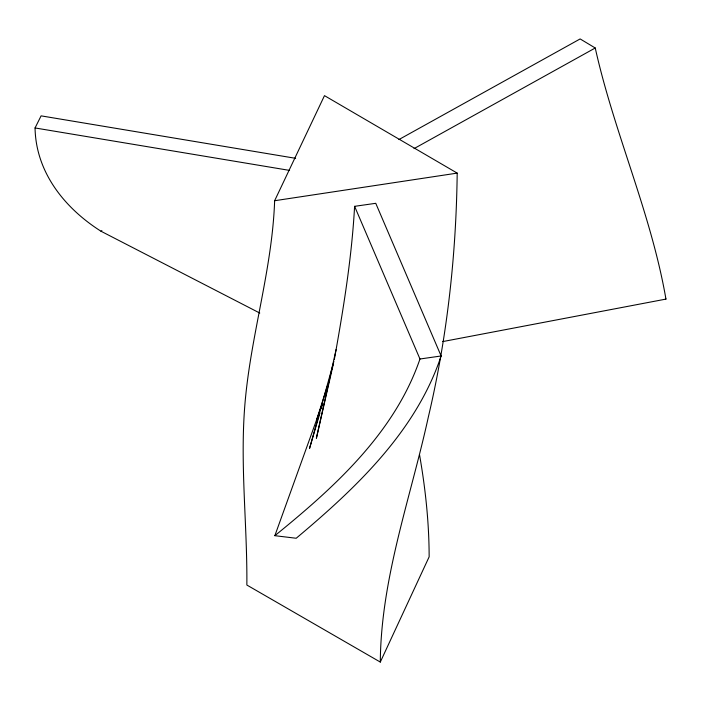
<?xml version="1.0" encoding="UTF-8"?>
<svg xmlns="http://www.w3.org/2000/svg" width="701" height="701" viewBox="0 0 701 701"><rect width="100%" height="100%" fill="white"/><g stroke="black" fill="none" stroke-linecap="round" stroke-linejoin="round"><path stroke-width="1.05" d="M380.301 662.068C380.967 578.01 410.628 498.131 428.372 416.876C447.185 337.032 456.193 255.076 457.192 173.112L324.484 95.643L274.634 200.723C272.347 266.766 252.29 330.381 245.692 395.899C239.207 458.84 247.383 521.982 246.857 585.028L380.301 662.068L429.143 556.831C429.1 522.534 425.411 488.325 419.496 454.572M322.013 404.819L274.853 535.687L296.19 538.254C355.626 488.387 415.991 431.588 441.122 355.977L375.754 203.308L354.601 206.331C351.753 257.793 343.446 308.764 334.342 359.438M336.094 349.562L316.379 438.291L333.22 364.546M333.886 361.383L309.5 448.579L319.954 412.959M321.181 408.771L322.723 403.531M354.601 206.331L419.969 359C394.61 433.095 333.974 487.694 274.853 535.687M316.466 420.214L327.647 385.392M259.756 313.049L100.997 231.234C64.869 208.328 35.874 172.551 35.05 127.95L41.096 115.858L295.629 158.321M100.997 231.234L101.899 230.647M398.913 139.56L580.139 38.932L595.245 47.992C614.146 132.962 651.063 213.034 665.95 299.099L442.62 341.606M414.019 148.63L595.245 47.992M274.634 200.723L457.192 173.112M419.969 359L441.122 355.977M35.05 127.95L289.583 170.404M665.521 298.346L665.95 299.099"/></g></svg>
